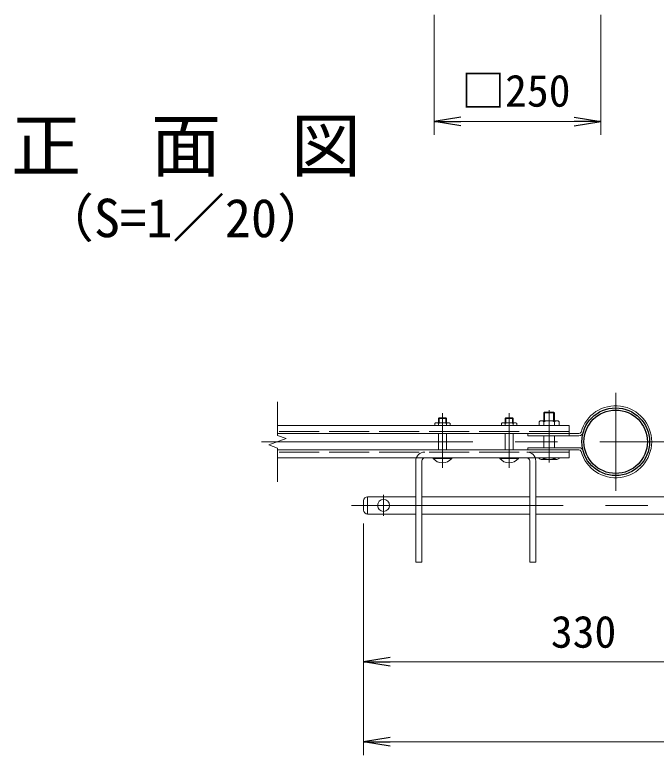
# Model space of a CAD drawing. Units: millimetres, scale not verified. Extents: x -4200 to 4200, y -2970 to 2970.
# Drawn here: x -2356 to -1393, y -2169 to -1059 of the extents above; entities that cross this region are included whole.
import ezdxf
from ezdxf.enums import TextEntityAlignment as Align

# ---------------------------------------------------------------- set-up
doc = ezdxf.new("R2010")
doc.units = ezdxf.units.MM
doc.header["$LTSCALE"] = 10
doc.linetypes.add('DASHED', pattern=[7.5, 6, -1.5])
doc.linetypes.add('USER1', pattern=[50.8, 31.75, -6.35, 6.35, -6.35])
for name, color, linetype, lineweight in [('0-0_D-TTL-TXT', 7, 'Continuous', 25), ('0-1_D-BMK', 2, 'USER1', 13), ('0-2_D-STR1', 1, 'Continuous', 25), ('0-3_D-STR3', 3, 'Continuous', 13), ('0-7_D-STR-DIM', 7, 'Continuous', 13)]:
    doc.layers.add(name, color=color, linetype=linetype, lineweight=lineweight)
doc.layers.add('0-8_0', color=7, linetype='Continuous')
doc.styles.add('ＭＳ ゴシック', font='')
doc.styles.get('ＭＳ ゴシック').set_extended_font_data('MS Gothic')

# ---------------------------------------------------------------- blocks, each defined once
blk = doc.blocks.new('_Open')
at = {"layer": '0-8_0'}
blk.add_line((-10, 1.667), (0, 0), dxfattribs=at)
blk.add_lwpolyline([(-10, -1.667), (0, 0), (-10, 0)], dxfattribs=at)

msp = doc.modelspace()

# ---------------------------------------------------------------- linework, layer by layer
at = {"layer": '0-1_D-BMK'}
for p, q in [((-1454.15, -1625.42), (-1454.15, -1772.65)), ((-1454.15, -1625.42), (-1454.15, -1772.65)), ((-1554.15, -1651.51), (-1554.15, -1730.21)), ((-1554.15, -1651.51), (-1554.15, -1730.21)), ((-1714.15, -1655.91), (-1714.15, -1737.93)), ((-1714.15, -1655.91), (-1714.15, -1737.93)), ((-1614.15, -1655.91), (-1614.15, -1737.93)), ((-1614.15, -1655.91), (-1614.15, -1737.93)), ((-1985.85, -1699.04), (-597.36, -1699.04)), ((-1985.85, -1699.04), (-597.36, -1699.04)), ((-1802.55, -1778.65), (-1802.55, -1810.22)), ((-1802.55, -1778.65), (-1802.55, -1810.22)), ((-1850.61, -1794.44), (-619.46, -1794.44)), ((-1850.61, -1794.44), (-619.46, -1794.44))]:
    msp.add_line(p, q, dxfattribs=at)
at = {"layer": '0-2_D-STR1'}
for radius in [50.8, 50.8, 47.6, 47.6]:
    msp.add_circle((-1454.15, -1699.04), radius, dxfattribs=at)
at = {"layer": '0-3_D-STR3'}
for p, q in [((-1562.15, -1655.79), (-1560.8, -1654.44)), ((-1562.15, -1655.79), (-1560.8, -1654.44)), ((-1547.51, -1654.44), (-1560.8, -1654.44)), ((-1560.8, -1667.44), (-1560.8, -1654.44)), ((-1547.51, -1654.44), (-1560.8, -1654.44)), ((-1560.8, -1667.44), (-1560.8, -1654.44)), ((-1547.51, -1654.44), (-1546.15, -1655.79)), ((-1547.51, -1667.44), (-1547.51, -1654.44)), ((-1547.51, -1654.44), (-1546.15, -1655.79)), ((-1547.51, -1667.44), (-1547.51, -1654.44)), ((-1719.07, -1663.24), (-1720.15, -1664.32)), ((-1719.07, -1663.24), (-1720.15, -1664.32)), ((-1720.15, -1670.44), (-1720.15, -1664.32)), ((-1720.15, -1664.32), (-1708.15, -1664.32)), ((-1720.15, -1670.44), (-1720.15, -1664.32)), ((-1720.15, -1664.32), (-1708.15, -1664.32)), ((-1719.07, -1670.44), (-1719.07, -1663.24)), ((-1719.07, -1663.24), (-1709.23, -1663.24)), ((-1719.07, -1663.24), (-1709.23, -1663.24)), ((-1719.07, -1670.44), (-1719.07, -1663.24)), ((-1719.07, -1663.24), (-1709.23, -1663.24)), ((-1719.07, -1663.24), (-1709.23, -1663.24)), ((-1709.23, -1670.44), (-1709.23, -1663.24)), ((-1709.23, -1663.24), (-1708.15, -1664.32)), ((-1709.23, -1670.44), (-1709.23, -1663.24)), ((-1709.23, -1663.24), (-1708.15, -1664.32)), ((-1708.15, -1670.44), (-1708.15, -1664.32)), ((-1708.15, -1670.44), (-1708.15, -1664.32)), ((-1619.07, -1663.24), (-1620.15, -1664.32)), ((-1619.07, -1663.24), (-1620.15, -1664.32)), ((-1608.15, -1664.32), (-1620.15, -1664.32)), ((-1620.15, -1670.44), (-1620.15, -1664.32)), ((-1608.15, -1664.32), (-1620.15, -1664.32)), ((-1620.15, -1670.44), (-1620.15, -1664.32)), ((-1609.23, -1663.24), (-1619.07, -1663.24)), ((-1609.23, -1663.24), (-1619.07, -1663.24)), ((-1619.07, -1670.44), (-1619.07, -1663.24)), ((-1609.23, -1663.24), (-1619.07, -1663.24)), ((-1609.23, -1663.24), (-1619.07, -1663.24)), ((-1619.07, -1670.44), (-1619.07, -1663.24)), ((-1609.23, -1663.24), (-1608.15, -1664.32)), ((-1609.23, -1670.44), (-1609.23, -1663.24)), ((-1609.23, -1663.24), (-1608.15, -1664.32)), ((-1609.23, -1670.44), (-1609.23, -1663.24)), ((-1608.15, -1670.44), (-1608.15, -1664.32)), ((-1608.15, -1670.44), (-1608.15, -1664.32)), ((-1546.15, -1655.79), (-1562.15, -1655.79)), ((-1562.15, -1667.44), (-1562.15, -1655.79)), ((-1546.15, -1655.79), (-1562.15, -1655.79)), ((-1562.15, -1667.44), (-1562.15, -1655.79)), ((-1546.15, -1667.44), (-1546.15, -1655.79)), ((-1546.15, -1667.44), (-1546.15, -1655.79)), ((-1524.15, -1674.84), (-1961.71, -1674.84)), ((-1524.15, -1674.84), (-1961.71, -1674.84)), ((-1725.65, -1671.64), (-1725.65, -1674.84)), ((-1725.65, -1671.64), (-1725.65, -1674.84)), ((-1720.15, -1674.84), (-1720.15, -1671.64)), ((-1720.15, -1674.84), (-1720.15, -1671.64)), ((-1708.15, -1674.84), (-1708.15, -1671.64)), ((-1708.15, -1674.84), (-1708.15, -1671.64)), ((-1702.65, -1671.64), (-1702.65, -1674.84)), ((-1702.65, -1671.64), (-1702.65, -1674.84)), ((-1625.65, -1671.64), (-1625.65, -1674.84)), ((-1625.65, -1671.64), (-1625.65, -1674.84)), ((-1620.15, -1674.84), (-1620.15, -1671.64)), ((-1620.15, -1674.84), (-1620.15, -1671.64)), ((-1608.15, -1674.84), (-1608.15, -1671.64)), ((-1608.15, -1674.84), (-1608.15, -1671.64)), ((-1602.65, -1671.64), (-1602.65, -1674.84)), ((-1602.65, -1671.64), (-1602.65, -1674.84)), ((-1569.15, -1669.04), (-1569.15, -1674.84)), ((-1569.15, -1669.04), (-1569.15, -1674.84)), ((-1542.31, -1667.44), (-1565.99, -1667.44)), ((-1542.31, -1667.44), (-1565.99, -1667.44)), ((-1562.15, -1674.84), (-1562.15, -1669.04)), ((-1562.15, -1674.84), (-1562.15, -1669.04)), ((-1546.15, -1674.84), (-1546.15, -1669.04)), ((-1546.15, -1674.84), (-1546.15, -1669.04)), ((-1539.15, -1669.04), (-1539.15, -1674.84)), ((-1539.15, -1669.04), (-1539.15, -1674.84)), ((-1524.15, -1674.84), (-1524.15, -1690.04)), ((-1524.15, -1674.84), (-1524.15, -1690.04)), ((-1509.24, -1686.84), (-1961.71, -1686.84)), ((-1509.24, -1686.84), (-1961.71, -1686.84)), ((-1720.15, -1711.24), (-1720.15, -1686.84)), ((-1720.15, -1711.24), (-1720.15, -1686.84)), ((-1708.15, -1711.24), (-1708.15, -1686.84)), ((-1708.15, -1711.24), (-1708.15, -1686.84)), ((-1620.15, -1711.24), (-1620.15, -1686.84)), ((-1620.15, -1711.24), (-1620.15, -1686.84)), ((-1608.15, -1711.24), (-1608.15, -1686.84)), ((-1608.15, -1711.24), (-1608.15, -1686.84)), ((-1586.15, -1686.84), (-1586.15, -1690.04)), ((-1586.15, -1686.84), (-1586.15, -1690.04)), ((-1509.24, -1690.04), (-1586.15, -1690.04)), ((-1509.24, -1690.04), (-1586.15, -1690.04)), ((-1562.15, -1708.04), (-1562.15, -1690.04)), ((-1562.15, -1708.04), (-1562.15, -1690.04)), ((-1546.15, -1708.04), (-1546.15, -1690.04)), ((-1546.15, -1708.04), (-1546.15, -1690.04)), ((-1509.24, -1708.04), (-1586.15, -1708.04)), ((-1586.15, -1708.04), (-1586.15, -1711.24)), ((-1586.15, -1708.04), (-1586.15, -1711.24)), ((-1509.24, -1708.04), (-1586.15, -1708.04)), ((-1586.15, -1708.04), (-1586.15, -1711.24)), ((-1586.15, -1708.04), (-1586.15, -1711.24)), ((-1509.24, -1711.24), (-1961.71, -1711.24)), ((-1509.24, -1711.24), (-1961.71, -1711.24)), ((-1524.15, -1711.24), (-1524.15, -1723.24)), ((-1524.15, -1711.24), (-1524.15, -1723.24)), ((-1524.15, -1723.24), (-1961.71, -1723.24)), ((-1524.15, -1723.24), (-1961.71, -1723.24)), ((-1754.15, -1727.94), (-1754.15, -1879.44)), ((-1754.15, -1727.94), (-1754.15, -1879.44)), ((-1745.15, -1727.74), (-1745.15, -1879.44)), ((-1745.15, -1727.74), (-1745.15, -1879.44)), ((-1728.15, -1723.24), (-1700.15, -1723.24)), ((-1728.15, -1724.06), (-1728.15, -1723.24)), ((-1728.15, -1723.24), (-1700.15, -1723.24)), ((-1728.15, -1724.06), (-1728.15, -1723.24)), ((-1728.15, -1724.06), (-1700.15, -1724.06)), ((-1728.15, -1724.06), (-1700.15, -1724.06)), ((-1700.15, -1724.06), (-1700.15, -1723.24)), ((-1700.15, -1724.06), (-1700.15, -1723.24)), ((-1628.15, -1724.06), (-1628.15, -1723.24)), ((-1600.15, -1723.24), (-1628.15, -1723.24)), ((-1628.15, -1724.06), (-1628.15, -1723.24)), ((-1600.15, -1723.24), (-1628.15, -1723.24)), ((-1600.15, -1724.06), (-1628.15, -1724.06)), ((-1600.15, -1724.06), (-1628.15, -1724.06)), ((-1600.15, -1724.06), (-1600.15, -1723.24)), ((-1600.15, -1724.06), (-1600.15, -1723.24)), ((-1583.15, -1727.74), (-1583.15, -1879.44)), ((-1583.15, -1727.74), (-1583.15, -1879.44)), ((-1574.15, -1727.94), (-1574.15, -1879.44)), ((-1574.15, -1727.94), (-1574.15, -1879.44)), ((-1569.15, -1723.24), (-1569.15, -1724.24)), ((-1569.15, -1723.24), (-1569.15, -1724.24)), ((-1565.79, -1725.44), (-1542.59, -1725.44)), ((-1565.79, -1725.44), (-1542.59, -1725.44)), ((-1562.15, -1723.24), (-1562.15, -1724.24)), ((-1562.15, -1723.24), (-1562.15, -1724.24)), ((-1546.15, -1723.24), (-1546.15, -1724.24)), ((-1546.15, -1723.24), (-1546.15, -1724.24)), ((-1539.15, -1723.24), (-1539.15, -1724.24)), ((-1539.15, -1723.24), (-1539.15, -1724.24)), ((-1832.55, -1787.44), (-1832.55, -1801.44)), ((-1832.55, -1787.44), (-1832.55, -1801.44)), ((-1826.55, -1781.44), (-1754.15, -1781.44)), ((-1826.55, -1781.44), (-1826.55, -1807.44)), ((-1826.55, -1781.44), (-1754.15, -1781.44)), ((-1826.55, -1781.44), (-1826.55, -1807.44)), ((-1745.15, -1781.44), (-1583.15, -1781.44)), ((-1745.15, -1781.44), (-1583.15, -1781.44)), ((-1574.15, -1781.44), (-1212.55, -1781.44)), ((-1574.15, -1781.44), (-1212.55, -1781.44)), ((-1826.55, -1807.44), (-1754.15, -1807.44)), ((-1826.55, -1807.44), (-1754.15, -1807.44)), ((-1745.15, -1807.44), (-1583.15, -1807.44)), ((-1745.15, -1807.44), (-1583.15, -1807.44)), ((-1574.15, -1807.44), (-1212.55, -1807.44)), ((-1574.15, -1807.44), (-1212.55, -1807.44)), ((-1754.15, -1879.44), (-1745.15, -1879.44)), ((-1754.15, -1879.44), (-1745.15, -1879.44)), ((-1574.15, -1879.44), (-1583.15, -1879.44)), ((-1574.15, -1879.44), (-1583.15, -1879.44))]:
    msp.add_line(p, q, dxfattribs=at)
at = {"layer": '0-3_D-STR3', "linetype": 'DASHED'}
for p, q in [((-1722.94, -1670.44), (-1705.22, -1670.44)), ((-1722.94, -1670.44), (-1705.22, -1670.44)), ((-1605.36, -1670.44), (-1623.08, -1670.44)), ((-1605.36, -1670.44), (-1623.08, -1670.44)), ((-1524.15, -1683.64), (-1961.71, -1683.64)), ((-1524.15, -1683.64), (-1961.71, -1683.64)), ((-1524.15, -1714.44), (-1961.71, -1714.44)), ((-1524.15, -1714.44), (-1961.71, -1714.44))]:
    msp.add_line(p, q, dxfattribs=at)
at = {"layer": '0-3_D-STR3'}
msp.add_circle((-1802.55, -1794.44), 9, dxfattribs=at)
msp.add_circle((-1802.55, -1794.44), 9, dxfattribs=at)
for centre, radius, start, end in [((-1454.15, -1699.04), 54, 195.6185, 164.3815), ((-1454.15, -1699.04), 54, 195.6185, 164.3815), ((-1722.9, -1674.19), 3.75, 42.84372, 137.15628), ((-1722.9, -1674.19), 3.75, 42.84372, 137.15628), ((-1714.15, -1686.04), 15.6, 67.38014, 112.61986), ((-1714.15, -1686.04), 15.6, 67.38014, 112.61986), ((-1705.4, -1674.17), 3.74, 42.69541, 137.30459), ((-1705.4, -1674.17), 3.74, 42.69541, 137.30459), ((-1622.9, -1674.17), 3.74, 42.69541, 137.30459), ((-1622.9, -1674.17), 3.74, 42.69541, 137.30459), ((-1614.15, -1686.04), 15.6, 67.38014, 112.61986), ((-1614.15, -1686.04), 15.6, 67.38014, 112.61986), ((-1605.4, -1674.19), 3.75, 42.84372, 137.15628), ((-1605.4, -1674.19), 3.75, 42.84372, 137.15628), ((-1565.65, -1672.03), 4.6, 40.52088, 139.47912), ((-1565.65, -1672.03), 4.6, 40.52088, 139.47912), ((-1554.15, -1688.24), 20.8, 67.38014, 112.61986), ((-1554.15, -1688.24), 20.8, 67.38014, 112.61986), ((-1542.65, -1672.03), 4.6, 40.52088, 139.47912), ((-1542.65, -1672.03), 4.6, 40.52088, 139.47912), ((-1509.24, -1683.64), 3.2, 270, 344.3815), ((-1509.24, -1683.64), 3.2, 270, 344.3815), ((-1509.24, -1683.64), 6.4, 270, 344.3815), ((-1509.24, -1683.64), 6.4, 270, 344.3815), ((-1509.24, -1714.44), 6.4, 15.6185, 90), ((-1509.24, -1714.44), 6.4, 15.6185, 90), ((-1740.65, -1727.94), 13.5, 90, 180), ((-1740.65, -1727.94), 13.5, 90, 180), ((-1587.65, -1727.94), 13.5, 0, 90), ((-1587.65, -1727.94), 13.5, 0, 90), ((-1509.24, -1714.44), 3.2, 15.6185, 90), ((-1509.24, -1714.44), 3.2, 15.6185, 90), ((-1740.65, -1727.74), 4.5, 90, 180), ((-1740.65, -1727.74), 4.5, 90, 180), ((-1714.15, -1712.44), 18.2, 219.71514, 320.28486), ((-1714.15, -1712.44), 18.2, 219.71514, 320.28486), ((-1614.15, -1712.44), 18.2, 219.71514, 320.28486), ((-1614.15, -1712.44), 18.2, 219.71514, 320.28486), ((-1587.65, -1727.74), 4.5, 0, 90), ((-1587.65, -1727.74), 4.5, 0, 90), ((-1565.65, -1719.74), 5.7, 232.09851, 307.90149), ((-1565.65, -1719.74), 5.7, 232.09851, 307.90149), ((-1554.15, -1698.17), 27.27, 252.93847, 287.06153), ((-1554.15, -1698.17), 27.27, 252.93847, 287.06153), ((-1542.65, -1719.73), 5.7, 232.14171, 307.85829), ((-1542.65, -1719.73), 5.7, 232.14171, 307.85829), ((-1826.55, -1787.44), 6, 90, 180), ((-1826.55, -1787.44), 6, 90, 180), ((-1826.55, -1801.44), 6, 180, 270), ((-1826.55, -1801.44), 6, 180, 270)]:
    msp.add_arc(centre, radius, start, end, dxfattribs=at)
at = {"layer": '0-7_D-STR-DIM'}
for p, q in [((-1726.55, -1058.63), (-1726.55, -1238.63)), ((-1726.55, -1058.63), (-1726.55, -1238.63)), ((-1476.55, -1058.63), (-1476.55, -1238.63)), ((-1476.55, -1058.63), (-1476.55, -1238.63)), ((-1686.55, -1218.63), (-1516.55, -1218.63)), ((-1686.55, -1218.63), (-1516.55, -1218.63)), ((-1961.71, -1689.42), (-1961.71, -1639.04)), ((-1961.71, -1689.42), (-1961.71, -1639.04)), ((-1974.92, -1703.84), (-1948.49, -1694.23)), ((-1974.92, -1703.84), (-1948.49, -1694.23)), ((-1948.49, -1694.23), (-1961.71, -1689.42)), ((-1948.49, -1694.23), (-1961.71, -1689.42)), ((-1961.71, -1708.65), (-1974.92, -1703.84)), ((-1961.71, -1708.65), (-1974.92, -1703.84)), ((-1961.71, -1759.04), (-1961.71, -1708.65)), ((-1961.71, -1759.04), (-1961.71, -1708.65)), ((-1832.55, -1821.44), (-1832.55, -2049.18)), ((-1832.55, -1821.44), (-1832.55, -2169.18)), ((-1832.55, -1821.44), (-1832.55, -2049.18)), ((-1832.55, -1821.44), (-1832.55, -2169.18)), ((-1792.55, -2029.18), (-1212.55, -2029.18)), ((-1792.55, -2029.18), (-1212.55, -2029.18)), ((-1792.55, -2149.18), (-672.55, -2149.18)), ((-1792.55, -2149.18), (-672.55, -2149.18))]:
    msp.add_line(p, q, dxfattribs=at)

# ---------------------------------------------------------------- block references
at = {"layer": '0-7_D-STR-DIM', "xscale": 4, "yscale": 4, "rotation": 180}
for p in [(-1726.55, -1218.63), (-1726.55, -1218.63), (-1832.55, -2029.18), (-1832.55, -2029.18), (-1832.55, -2149.18), (-1832.55, -2149.18)]:
    msp.add_blockref('_Open', p, dxfattribs=at)
at = {"layer": '0-7_D-STR-DIM', "xscale": 4, "yscale": 4}
msp.add_blockref('_Open', (-1476.55, -1218.63), dxfattribs=at)
msp.add_blockref('_Open', (-1476.55, -1218.63), dxfattribs=at)

# ---------------------------------------------------------------- texts
at = {"layer": '0-0_D-TTL-TXT', "style": 'ＭＳ ゴシック'}
for s, height, p in [('正\u3000面\u3000図', 76.98, (-2361.45, -1316.31)), ('正\u3000面\u3000図', 76.98, (-2361.45, -1316.31)), ('（S=1／20）', 57.7, (-2315.96, -1409.5)), ('（S=1／20）', 57.7, (-2315.96, -1409.5))]:
    msp.add_text(s, height=height, dxfattribs=at).set_placement(p, align=Align.BOTTOM_LEFT)
at = {"layer": '0-7_D-STR-DIM', "style": 'ＭＳ ゴシック'}
for s, p in [('□250', (-1685.7, -1210.88)), ('□250', (-1685.7, -1210.88)), ('330', (-1551.43, -2022.43)), ('330', (-1551.43, -2022.43))]:
    msp.add_text(s, height=48.09, dxfattribs=at).set_placement(p, align=Align.BOTTOM_LEFT)

doc.saveas('drawing.dxf')
